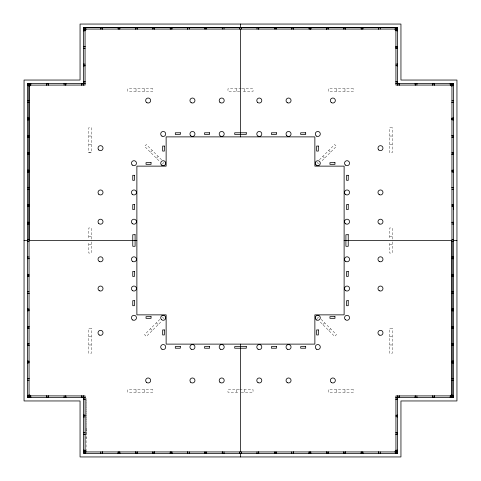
<?xml version="1.0" encoding="UTF-8"?>
<svg xmlns="http://www.w3.org/2000/svg" width="481" height="481" viewBox="0 0 481 481"><rect width="100%" height="100%" fill="white"/><g stroke="black" fill="none" stroke-linecap="round" stroke-linejoin="round"><path stroke-width="0.36" stroke-dasharray="2.4 1.8" d="M86.087 432.527L86.087 398.731L86.087 451.094M86.087 428.523L86.087 438.756M150.481 152.261L152.255 150.487M156.391 158.171L158.165 156.397M162.301 164.081L164.087 162.301M159.854 319.396L144.589 334.662L146.356 336.435L161.628 321.17M319.39 159.83L334.656 144.559L336.429 146.338L321.164 161.598M316.937 318.681L318.717 316.919M322.853 324.603L324.627 322.829M328.763 330.507L330.537 328.739M241.246 88.817L227.97 88.811L227.976 91.324L241.246 91.324M241.901 88.811L253.048 88.817L253.048 91.324L241.901 91.318M88.823 136.033L91.33 136.033M389.688 136.033L392.195 136.033M88.823 144.39L91.33 144.39M389.688 144.39L392.195 144.39M88.823 152.748L91.33 152.748L91.33 127.675L88.823 127.675L88.823 152.754L91.33 152.754M88.823 236.321L91.33 236.321M389.688 236.321L392.195 236.321M88.823 244.679L91.33 244.679M389.688 244.679L392.195 244.679M88.823 336.61L91.33 336.61M389.688 336.61L392.195 336.61M88.823 344.967L91.33 344.967M389.688 344.967L392.195 344.967M239.117 389.676L227.97 389.676L227.976 392.189L239.117 392.183M239.772 389.682L253.048 389.682L253.048 392.189L239.772 392.189M328.745 150.469L330.519 152.243M322.835 156.379L324.609 158.153M316.925 162.289L318.699 164.069M321.176 319.378L336.441 334.644L334.662 336.411L319.402 321.152M161.61 159.842L146.344 144.577L144.571 146.35L159.836 161.616M162.319 316.919L164.087 318.705M156.403 322.841L158.177 324.615M150.493 328.751L152.267 330.525M392.195 239.105L392.195 227.964L389.688 227.964L389.688 239.105M392.195 241.889L392.195 253.036L389.688 253.036L389.688 241.889M344.973 88.811L344.973 91.318M344.973 389.676L344.973 392.183M336.616 88.811L336.616 91.318M336.616 389.676L336.616 392.183M244.685 88.811L244.685 91.318M244.685 389.676L244.685 392.183M236.327 88.811L236.327 91.318M236.327 389.676L236.327 392.183M144.396 88.811L144.396 91.318M144.396 389.676L144.396 392.183M136.039 88.811L136.039 91.318M136.039 389.676L136.039 392.183M91.33 239.105L91.33 227.964L88.823 227.964L88.823 239.105M91.33 241.889L91.33 253.036L88.823 253.036L88.823 241.889M152.76 88.817L127.681 88.811L127.687 91.324L152.76 91.324L152.754 88.811M353.331 88.811L328.258 88.817L328.258 91.324L353.331 91.318L353.331 88.811M392.195 127.675L389.688 127.675L389.688 152.748L392.195 152.748L392.195 127.675M91.33 328.252L88.823 328.252L88.823 353.325L91.33 353.325L91.33 328.252M392.195 328.252L389.688 328.252L389.688 353.325L392.195 353.325L392.195 328.252M152.76 389.682L127.681 389.676L127.687 392.189L152.76 392.189L152.754 389.676M353.331 389.682L328.258 389.676L328.258 392.189L353.331 392.189L353.331 389.676"/><path stroke-width="0.72" d="M24.05 240.5L24.05 400.956L80.05 400.956L80.05 456.95L400.95 456.95L400.95 400.956L456.95 400.956L456.95 80.044L400.95 80.044L400.95 24.05L80.05 24.05L80.05 80.044L24.05 80.044L24.05 240.5L27.393 240.5M29.064 395.941L29.064 395.093M29.064 85.907L29.064 240.5L136.881 240.506L136.881 314.869L166.131 314.869L166.131 344.119L314.869 344.119L314.869 314.869L344.119 314.869L344.119 166.131L314.869 166.131L314.869 136.881L166.131 136.881L166.131 166.131L136.881 166.131L136.881 240.506M395.941 416.714L397.613 416.889M451.936 395.093L451.936 240.5L344.119 240.506M451.936 85.907L451.936 85.059M453.619 209.247L453.619 206.644L451.948 206.644M83.393 399.362L85.065 399.35M83.393 434.409L85.065 434.397M85.065 416.889L83.393 416.889L83.393 415.133L85.065 415.133M83.393 30.826L85.065 30.808M83.393 48.347L85.065 48.334M83.393 65.873L85.065 65.855M451.948 100.763L453.619 100.751M451.948 152.844L453.619 152.844M451.948 170.19L453.619 170.19M451.948 187.548L453.619 187.548M451.948 204.906L453.619 204.912M451.948 222.27L453.619 222.27M451.948 239.628L453.619 239.628M451.948 256.986L453.619 256.992M451.948 274.35L453.619 274.35M451.948 309.067L453.619 309.073M451.948 326.431L453.619 326.431M451.948 343.801L453.619 343.789M453.619 118.122L451.948 118.11L451.948 119.847L453.619 119.847M451.948 361.165L453.619 361.147M451.948 378.523L453.619 378.511M453.619 291.708L451.948 291.883M453.619 395.881L395.935 395.941L395.941 451.942M395.959 64.111L397.631 64.099M395.959 81.638L397.631 81.62M397.625 46.591L395.959 46.573L395.959 48.328L397.631 48.328M395.941 432.678L397.613 432.666M395.941 450.198L397.613 450.186M397.613 415.151L395.941 415.313L397.613 415.313M27.393 85.119L85.065 85.059L85.065 29.064M27.393 102.477L29.064 102.477M27.393 119.835L29.064 119.835M27.393 137.199L29.064 137.187M27.393 154.557L29.064 154.545M27.393 171.915L29.064 171.903M27.393 189.28L29.064 189.261M27.393 206.638L29.064 206.626M27.393 223.996L29.064 223.984M27.393 241.354L29.064 241.342M27.393 258.718L29.064 258.706M27.393 276.076L29.064 276.064M27.393 293.434L29.064 293.422M27.393 310.798L29.064 310.786M27.393 328.156L29.064 328.144M27.393 345.514L29.064 345.502M27.393 362.878L29.064 362.86M27.393 380.237L29.064 380.224M100.782 27.381L100.782 29.052M118.146 27.381L118.146 29.052M135.504 27.381L135.504 29.052M152.862 27.381L152.862 29.052M170.226 27.381L170.226 29.052M187.584 27.381L187.584 29.052M204.942 27.381L204.942 29.052M222.306 27.381L222.306 29.052M239.664 27.381L239.664 29.052M257.022 27.381L257.022 29.052M274.38 27.381L274.38 29.052M291.745 27.381L291.745 29.052M309.103 27.381L309.103 29.052M343.825 27.381L343.825 29.052M361.183 27.381L361.183 29.052M378.541 27.381L378.541 29.052M395.905 27.381L395.935 85.059L451.954 85.059M415.157 83.393L415.169 85.059M432.678 83.393L432.696 85.059M450.204 83.393L450.216 85.059M46.591 83.399L46.591 85.071M64.111 83.399L64.111 85.071M81.638 83.399L81.638 85.071M30.802 395.923L30.814 397.595M48.328 395.923L48.34 397.595M65.849 395.923L65.861 397.595M399.38 395.941L399.38 397.613M416.907 395.941L416.907 397.613M434.427 395.941L434.427 397.613M102.477 451.936L102.489 453.607M119.847 451.936L119.847 453.607M137.211 451.936L137.211 453.607M154.569 451.936L154.569 453.607M171.927 451.936L171.927 453.607M189.286 451.936L189.286 453.607M206.65 451.936L206.65 453.607M224.008 451.936L224.008 453.607M241.366 451.936L241.366 453.607M258.73 451.936L258.73 453.607M276.088 451.936L276.088 453.607M293.434 451.936L293.446 453.607M310.792 451.936L310.81 453.607M328.156 451.936L328.168 453.607M345.514 451.936L345.526 453.607M362.872 451.936L362.89 453.607M380.237 451.936L380.249 453.607M85.113 453.607L85.065 395.941L27.393 395.857M83.375 85.071L83.411 27.381L397.625 27.381L397.631 85.065M83.393 27.393L397.613 27.405M83.393 29.07L397.631 29.052M84.662 29.912L85.913 29.912L85.913 28.656M396.356 29.912L395.087 29.912L395.105 28.656M83.393 30.646L85.065 30.646M395.959 30.628L397.631 30.628M395.959 30.802L397.631 30.802M83.393 46.591L85.065 46.591M83.393 46.771L85.065 46.771M395.959 46.747L397.631 46.747M395.959 48.148L397.631 48.148M83.393 64.117L85.065 64.117M83.393 65.693L85.065 65.693M397.631 65.675L395.959 65.675L397.631 65.849M83.393 81.644L85.065 81.644M395.959 81.794L397.631 81.794M83.393 81.818L85.065 81.818M395.959 83.201L397.631 83.201M83.393 83.219L85.065 83.219M85.065 83.393L27.387 83.393L29.9 83.393M395.935 83.387L453.619 83.387L453.607 397.613L395.935 397.613M451.1 83.393L453.607 83.387M27.393 84.945L29.058 84.945M451.948 84.951L453.619 84.951M451.948 85.125L453.619 85.125M28.668 85.907L29.918 85.907L29.918 84.656M452.356 85.907L451.1 85.907L451.1 84.65M27.393 100.739L29.064 100.739M27.393 102.303L29.058 102.303M451.948 102.315L453.619 102.309M451.948 102.483L453.619 102.483M27.393 118.104L29.064 118.104M27.393 118.278L29.058 118.278M451.948 118.284L453.619 118.284M27.393 119.661L29.058 119.661M451.948 119.673L453.619 119.673M27.393 135.462L29.064 135.462M27.393 135.636L29.064 135.636M27.393 137.025L29.064 137.025M451.948 137.031L453.619 137.031M451.948 137.205L453.619 137.205M27.393 152.82L29.064 152.82M27.393 152.994L29.064 152.994M451.948 153L453.619 153M27.393 154.383L29.064 154.383M451.948 154.389L453.619 154.389M451.948 154.563L453.619 154.563M27.393 170.184L29.064 170.184M27.393 170.352L29.064 170.352M451.948 170.364L453.619 170.364M27.393 171.741L29.064 171.741M451.948 171.753L453.619 171.753M451.948 171.927L453.619 171.927M27.393 187.542L29.064 187.542M27.393 187.716L29.064 187.716M451.948 187.722L453.619 187.722M451.948 189.286L453.619 189.286M27.393 204.9L29.064 204.9M27.393 205.074L29.064 205.074M451.948 205.08L453.619 205.08M27.393 222.258L29.064 222.258M27.393 222.432L29.058 222.432M451.948 222.444L453.619 222.444M451.948 224.008L453.619 224.002M27.393 239.622L29.064 239.622M453.607 240.5L456.95 240.5M451.948 241.366L453.619 241.366M27.393 256.98L29.064 256.98M27.393 258.544L29.064 258.544M451.948 258.55L453.619 258.55M451.948 258.724L453.619 258.724M27.393 274.338L29.064 274.338M27.393 275.902L29.064 275.902M451.948 275.914L453.619 275.914M451.948 276.082L453.619 276.082M27.393 291.702L29.064 291.702M27.393 293.266L29.058 293.266M451.948 293.272L453.619 293.272L451.948 293.446M27.393 309.061L29.064 309.061M27.393 309.235L29.058 309.235M451.948 309.241L453.619 309.241M27.393 310.624L29.058 310.624M451.948 310.63L453.619 310.63M451.948 310.804L453.619 310.804M27.393 326.419L29.064 326.419M27.393 326.593L29.064 326.593M451.948 326.599L453.619 326.599M27.393 327.982L29.064 327.982M451.948 327.988L453.619 327.988M451.948 328.162L453.619 328.162M27.393 343.783L29.064 343.783M27.393 343.951L29.064 343.951M451.948 343.963L453.619 343.963M27.393 345.34L29.064 345.34M451.948 345.352L453.619 345.352M451.948 345.526L453.619 345.526M27.393 361.141L29.064 361.141M27.393 361.315L29.064 361.315M451.948 361.321L453.619 361.321M27.393 362.704L29.064 362.704M451.948 362.71L453.619 362.71M451.948 362.884L453.619 362.884M27.393 378.499L29.064 378.499M27.393 378.673L29.064 378.673M451.948 378.679L453.619 378.679M451.948 380.243L453.619 380.243M28.668 395.099L29.918 395.099L29.918 396.35M452.356 395.099L451.1 395.093L451.1 396.35M27.393 396.031L29.064 396.031M451.948 396.043L453.619 396.043M27.393 83.381L27.393 397.613L29.9 397.607M27.393 397.595L85.065 397.613M83.393 397.787L85.065 397.787M395.941 397.793L397.613 397.793M83.393 399.188L85.065 399.188M395.941 399.194L397.613 399.194M395.941 399.368L397.613 399.368M83.393 415.313L85.065 415.313M83.393 432.659L85.065 432.659M395.941 432.84L397.613 432.84M83.393 434.235L85.065 434.235M395.941 434.241L397.613 434.241M395.941 434.415L397.613 434.415M83.393 450.186L85.065 450.18M83.393 450.36L85.065 450.36M395.941 450.36L397.613 450.36M84.662 451.094L85.913 451.094L85.913 452.344M396.362 451.094L395.087 451.088L395.105 452.344M83.393 451.936L397.613 451.942M397.613 453.601L83.393 453.607L83.387 395.923M451.1 397.607L453.607 397.613M451.948 83.387L451.954 397.613M450.378 83.387L450.378 85.059M450.378 395.941L450.378 397.613M450.198 395.941L450.198 397.613M434.433 83.387L434.433 85.059M434.259 83.387L434.259 85.059M434.253 395.941L434.253 397.613M432.858 83.387L432.858 85.059M432.852 395.941L432.852 397.613M432.678 395.941L432.678 397.613M416.907 83.387L416.907 85.059M415.331 83.387L415.331 85.059M415.331 395.941L415.325 397.613M415.151 395.941L415.151 397.613M399.386 83.387L399.386 85.059M399.212 83.387L399.212 85.059M399.206 395.941L399.206 397.613M397.811 83.387L397.811 85.059M397.805 395.941L397.805 397.613M397.607 395.941L397.607 453.607M396.061 27.381L396.061 29.052M396.043 451.936L396.043 453.607M395.869 451.936L395.869 453.607M380.267 27.381L380.267 29.052M378.703 27.381L378.703 29.052M378.685 451.936L378.685 453.607M378.511 451.936L378.511 453.607M362.902 27.381L362.908 29.052M362.734 27.381L362.734 29.052M362.716 451.936L362.716 453.607M361.345 27.381L361.345 29.052M361.327 451.936L361.327 453.607M361.153 451.936L361.153 453.607M345.544 27.381L345.544 29.052M345.37 27.381L345.37 29.052M345.352 451.936L345.352 453.607M343.981 27.381L343.981 29.052M343.963 451.936L343.963 453.607M343.789 451.936L343.795 453.607M328.186 27.381L328.186 29.052M328.012 27.381L328.012 29.052M327.994 451.936L327.994 453.607M326.605 451.936L326.605 453.607M326.431 451.936L326.431 453.607M310.654 27.381L310.654 29.052M310.636 451.936L310.636 453.607M309.265 27.381L309.265 29.052M309.247 451.936L309.247 453.607M309.073 451.936L309.073 453.607M293.464 27.381L293.464 29.052M293.29 27.381L293.29 29.052M293.272 451.936L293.272 453.607M291.901 27.381L291.901 29.052M291.714 451.936L291.714 453.607M276.106 27.381L276.106 29.052M275.932 27.381L275.932 29.052M275.914 451.936L275.914 453.607M274.35 451.936L274.35 453.607M258.748 27.381L258.748 29.052M258.574 27.381L258.574 29.052M258.556 451.936L258.556 453.607M256.992 451.936L256.992 453.607M241.384 27.381L241.384 29.052M240.5 24.05L240.5 27.393M240.5 29.064L240.5 136.881M240.5 344.119L240.5 451.936M240.5 453.607L240.5 456.95M239.634 451.936L239.634 453.607M224.026 27.381L224.026 29.052M222.444 451.936L222.444 453.607M222.27 451.936L222.27 453.607M206.668 27.381L206.668 29.052M205.104 27.381L205.104 29.052M205.086 451.936L205.086 453.607M204.912 451.936L204.912 453.607M189.304 27.381L189.304 29.052M187.746 27.381L187.746 29.052M187.728 451.936L187.728 453.607M187.554 451.936L187.554 453.607M171.945 27.381L171.945 29.052M171.771 27.381L171.771 29.052M171.753 451.936L171.753 453.607M170.382 27.381L170.382 29.052M170.364 451.936L170.364 453.607M170.19 451.936L170.19 453.607M154.587 27.381L154.587 29.052M154.413 27.381L154.413 29.052M154.395 451.936L154.395 453.607M153.024 27.381L153.024 29.052M153.006 451.936L153.006 453.607M152.832 451.936L152.832 453.607M137.229 27.381L137.229 29.052M137.055 27.381L137.055 29.052M137.037 451.936L137.037 453.607M135.666 27.381L135.666 29.052M135.648 451.936L135.648 453.607M135.474 451.936L135.474 453.607M119.865 27.381L119.865 29.052M119.691 27.381L119.691 29.052M119.673 451.936L119.673 453.607M118.302 27.381L118.302 29.052M118.284 451.936L118.284 453.607M118.116 451.936L118.116 453.607M102.507 27.381L102.507 29.052M102.333 27.381L102.333 29.052M102.315 451.936L102.315 453.607M100.944 27.381L100.944 29.052M100.751 451.936L100.751 453.607M85.149 27.381L85.149 29.052M84.975 27.381L84.975 29.052M84.957 451.936L84.957 453.607M83.201 83.399L83.201 85.071M83.213 395.923L83.213 397.595M81.8 83.399L81.8 85.071M81.812 395.923L81.812 397.595M81.638 395.923L81.638 397.595M65.855 83.399L65.855 85.071M65.681 83.399L65.681 85.071M65.687 395.923L65.687 397.595M64.111 395.923L64.111 397.595M48.328 83.399L48.328 85.071M48.166 395.923L48.166 397.595M48.154 83.399L48.154 85.071M46.765 395.923L46.765 397.595M46.753 83.399L46.753 85.071M46.585 395.923L46.591 397.595M30.808 83.399L30.808 85.071M30.634 83.399L30.634 85.071M30.64 395.923L30.64 397.595M29.058 83.381L29.064 397.595M310.828 27.381L310.828 29.052L310.828 27.381M326.449 27.381L326.461 29.052L326.461 27.381M326.623 27.381L326.623 29.052L326.623 27.381M451.948 135.468L453.619 135.642L451.948 135.486M180.321 132.78L175.306 132.78L175.306 134.452L180.321 134.452L180.321 132.78M209.572 132.78L204.557 132.78L204.557 134.452L209.572 134.452L209.572 132.78M246.284 132.78L234.716 132.78L234.716 134.446L246.284 134.446L246.284 132.78M276.443 132.78L271.428 132.78L271.428 134.452L276.443 134.452L276.443 132.78M305.694 132.78L300.679 132.78L300.679 134.452L305.694 134.452L305.694 132.78M164.34 146.056L162.668 146.056L162.668 151.07L164.34 151.07L164.34 146.056M318.332 146.056L316.66 146.056L316.66 151.07L318.332 151.07L318.332 146.056M151.052 162.662L146.038 162.662L146.038 164.334L151.052 164.334L151.052 162.662M334.962 162.662L329.948 162.662L329.948 164.334L334.962 164.334L334.962 162.662M134.433 175.3L132.762 175.3L132.762 180.315L134.433 180.315L134.433 175.3M348.238 175.3L346.567 175.3L346.567 180.315L348.238 180.315L348.238 175.3M134.433 204.551L132.762 204.551L132.762 209.566L134.433 209.566L134.433 204.551M348.238 204.551L346.567 204.551L346.567 209.566L348.238 209.566L348.238 204.551M135.089 234.716L132.762 234.716L132.762 246.284L135.089 246.284L135.089 234.716M348.238 234.716L345.911 234.716L345.911 246.284L348.238 246.284L348.238 234.716M134.433 271.434L132.762 271.434L132.762 276.449L134.433 276.449L134.433 271.434M348.238 271.434L346.567 271.434L346.567 276.449L348.238 276.449L348.238 271.434M134.433 300.685L132.762 300.685L132.762 305.7L134.433 305.7L134.433 300.685M348.238 300.685L346.567 300.685L346.567 305.7L348.238 305.7L348.238 300.685M151.052 316.666L146.038 316.666L146.038 318.338L151.052 318.338L151.052 316.666M334.962 316.666L329.948 316.666L329.948 318.338L334.962 318.338L334.962 316.666M164.34 329.93L162.668 329.93L162.668 334.944L164.34 334.944L164.34 329.93M318.332 329.93L316.66 329.93L316.66 334.944L318.332 334.944L318.332 329.93M180.321 346.548L175.306 346.548L175.306 348.22L180.321 348.22L180.321 346.548M209.572 346.548L204.557 346.548L204.557 348.22L209.572 348.22L209.572 346.548M276.443 346.548L271.428 346.548L271.428 348.22L276.443 348.22L276.443 346.548M305.694 346.548L300.679 346.548L300.679 348.22L305.694 348.22L305.694 346.548M246.284 346.554L234.716 346.554L234.716 348.22L246.284 348.22L246.284 346.554M161.43 319.558A2.507 2.507 0 0 0 165.626 318.44A2.507 2.507 0 0 0 162.554 315.368A2.507 2.507 0 0 0 161.43 319.558M99.272 335.017A2.507 2.507 0 0 0 103.03 332.846A2.507 2.507 0 0 0 99.272 330.669A2.507 2.507 0 0 0 99.272 335.017M146.386 382.239A2.507 2.507 0 0 0 150.583 381.114A2.507 2.507 0 0 0 147.511 378.048A2.507 2.507 0 0 0 146.386 382.239M161.947 349.212A2.507 2.507 0 0 0 165.711 347.041A2.507 2.507 0 0 0 161.947 344.865A2.507 2.507 0 0 0 161.947 349.212M191.197 349.212A2.507 2.507 0 0 0 194.961 347.041A2.507 2.507 0 0 0 191.197 344.865A2.507 2.507 0 0 0 191.197 349.212M220.448 349.212A2.507 2.507 0 0 0 224.212 347.041A2.507 2.507 0 0 0 220.448 344.865A2.507 2.507 0 0 0 220.448 349.212M190.68 382.239A2.507 2.507 0 0 0 194.877 381.114A2.507 2.507 0 0 0 191.805 378.048A2.507 2.507 0 0 0 190.68 382.239M219.931 382.239A2.507 2.507 0 0 0 224.128 381.114A2.507 2.507 0 0 0 221.056 378.048A2.507 2.507 0 0 0 219.931 382.239M132.702 319.973A2.507 2.507 0 0 0 136.46 317.803A2.507 2.507 0 0 0 132.702 315.626A2.507 2.507 0 0 0 132.702 319.973M132.702 261.472A2.507 2.507 0 0 0 136.46 259.301A2.507 2.507 0 0 0 132.702 257.125A2.507 2.507 0 0 0 132.702 261.472M132.702 290.722A2.507 2.507 0 0 0 136.46 288.552A2.507 2.507 0 0 0 132.702 286.375A2.507 2.507 0 0 0 132.702 290.722M99.272 290.722A2.507 2.507 0 0 0 103.03 288.552A2.507 2.507 0 0 0 99.272 286.375A2.507 2.507 0 0 0 99.272 290.722M99.272 261.472A2.507 2.507 0 0 0 103.03 259.301A2.507 2.507 0 0 0 99.272 257.125A2.507 2.507 0 0 0 99.272 261.472M316.546 319.961A2.507 2.507 0 0 0 320.304 317.791A2.507 2.507 0 0 0 316.546 315.614A2.507 2.507 0 0 0 316.546 319.961M379.22 335.017A2.507 2.507 0 0 0 382.984 332.846A2.507 2.507 0 0 0 379.22 330.669A2.507 2.507 0 0 0 379.22 335.017M331.589 382.642A2.507 2.507 0 0 0 335.347 380.471A2.507 2.507 0 0 0 331.589 378.294A2.507 2.507 0 0 0 331.589 382.642M316.546 349.212A2.507 2.507 0 0 0 320.304 347.041A2.507 2.507 0 0 0 316.546 344.865A2.507 2.507 0 0 0 316.546 349.212M287.295 349.212A2.507 2.507 0 0 0 291.053 347.041A2.507 2.507 0 0 0 287.295 344.865A2.507 2.507 0 0 0 287.295 349.212M258.044 349.212A2.507 2.507 0 0 0 261.802 347.041A2.507 2.507 0 0 0 258.044 344.865A2.507 2.507 0 0 0 258.044 349.212M287.295 382.642A2.507 2.507 0 0 0 291.053 380.471A2.507 2.507 0 0 0 287.295 378.294A2.507 2.507 0 0 0 287.295 382.642M258.044 382.642A2.507 2.507 0 0 0 261.802 380.471A2.507 2.507 0 0 0 258.044 378.294A2.507 2.507 0 0 0 258.044 382.642M345.274 319.57A2.507 2.507 0 0 0 349.465 318.446A2.507 2.507 0 0 0 346.398 315.38A2.507 2.507 0 0 0 345.274 319.57M345.791 261.472A2.507 2.507 0 0 0 349.555 259.301A2.507 2.507 0 0 0 345.791 257.125A2.507 2.507 0 0 0 345.791 261.472M345.791 290.722A2.507 2.507 0 0 0 349.555 288.552A2.507 2.507 0 0 0 345.791 286.375A2.507 2.507 0 0 0 345.791 290.722M379.22 290.722A2.507 2.507 0 0 0 382.984 288.552A2.507 2.507 0 0 0 379.22 286.375A2.507 2.507 0 0 0 379.22 290.722M379.22 261.472A2.507 2.507 0 0 0 382.984 259.301A2.507 2.507 0 0 0 379.22 257.125A2.507 2.507 0 0 0 379.22 261.472M316.023 164.983A2.507 2.507 0 0 0 320.22 163.859A2.507 2.507 0 0 0 317.147 160.792A2.507 2.507 0 0 0 316.023 164.983M378.703 149.928A2.507 2.507 0 0 0 382.894 148.803A2.507 2.507 0 0 0 379.828 145.737A2.507 2.507 0 0 0 378.703 149.928M331.589 102.706A2.507 2.507 0 0 0 335.347 100.529A2.507 2.507 0 0 0 331.589 98.358A2.507 2.507 0 0 0 331.589 102.706M316.546 136.135A2.507 2.507 0 0 0 320.304 133.958A2.507 2.507 0 0 0 316.546 131.788A2.507 2.507 0 0 0 316.546 136.135M286.772 135.732A2.507 2.507 0 0 0 290.969 134.608A2.507 2.507 0 0 0 287.897 131.541A2.507 2.507 0 0 0 286.772 135.732M258.044 136.135A2.507 2.507 0 0 0 261.802 133.958A2.507 2.507 0 0 0 258.044 131.788A2.507 2.507 0 0 0 258.044 136.135M287.295 102.706A2.507 2.507 0 0 0 291.053 100.529A2.507 2.507 0 0 0 287.295 98.358A2.507 2.507 0 0 0 287.295 102.706M257.521 102.303A2.507 2.507 0 0 0 261.718 101.178A2.507 2.507 0 0 0 258.646 98.112A2.507 2.507 0 0 0 257.521 102.303M345.274 164.971A2.507 2.507 0 0 0 349.465 163.847A2.507 2.507 0 0 0 346.398 160.78A2.507 2.507 0 0 0 345.274 164.971M345.791 223.875A2.507 2.507 0 0 0 349.555 221.699A2.507 2.507 0 0 0 345.791 219.528A2.507 2.507 0 0 0 345.791 223.875M345.791 194.625A2.507 2.507 0 0 0 349.555 192.448A2.507 2.507 0 0 0 345.791 190.278A2.507 2.507 0 0 0 345.791 194.625M379.22 194.625A2.507 2.507 0 0 0 382.984 192.448A2.507 2.507 0 0 0 379.22 190.278A2.507 2.507 0 0 0 379.22 194.625M379.22 223.875A2.507 2.507 0 0 0 382.984 221.699A2.507 2.507 0 0 0 379.22 219.528A2.507 2.507 0 0 0 379.22 223.875M161.43 164.983A2.507 2.507 0 0 0 165.626 163.859A2.507 2.507 0 0 0 162.554 160.792A2.507 2.507 0 0 0 161.43 164.983M98.755 149.928A2.507 2.507 0 0 0 102.946 148.803A2.507 2.507 0 0 0 99.88 145.737A2.507 2.507 0 0 0 98.755 149.928M146.903 102.706A2.507 2.507 0 0 0 150.667 100.529A2.507 2.507 0 0 0 146.903 98.358A2.507 2.507 0 0 0 146.903 102.706M161.947 136.135A2.507 2.507 0 0 0 165.711 133.958A2.507 2.507 0 0 0 161.947 131.788A2.507 2.507 0 0 0 161.947 136.135M190.68 135.732A2.507 2.507 0 0 0 194.877 134.608A2.507 2.507 0 0 0 191.805 131.541A2.507 2.507 0 0 0 190.68 135.732M220.448 136.135A2.507 2.507 0 0 0 224.212 133.958A2.507 2.507 0 0 0 220.448 131.788A2.507 2.507 0 0 0 220.448 136.135M191.197 102.706A2.507 2.507 0 0 0 194.961 100.529A2.507 2.507 0 0 0 191.197 98.358A2.507 2.507 0 0 0 191.197 102.706M219.931 102.303A2.507 2.507 0 0 0 224.128 101.178A2.507 2.507 0 0 0 221.056 98.112A2.507 2.507 0 0 0 219.931 102.303M132.185 164.971A2.507 2.507 0 0 0 136.376 163.847A2.507 2.507 0 0 0 133.303 160.78A2.507 2.507 0 0 0 132.185 164.971M132.185 223.473A2.507 2.507 0 0 0 136.376 222.348A2.507 2.507 0 0 0 133.303 219.282A2.507 2.507 0 0 0 132.185 223.473M132.185 194.222A2.507 2.507 0 0 0 136.376 193.097A2.507 2.507 0 0 0 133.303 190.031A2.507 2.507 0 0 0 132.185 194.222M98.755 194.222A2.507 2.507 0 0 0 102.946 193.097A2.507 2.507 0 0 0 99.88 190.031A2.507 2.507 0 0 0 98.755 194.222M98.755 223.473A2.507 2.507 0 0 0 102.946 222.348A2.507 2.507 0 0 0 99.88 219.282A2.507 2.507 0 0 0 98.755 223.473"/></g></svg>
